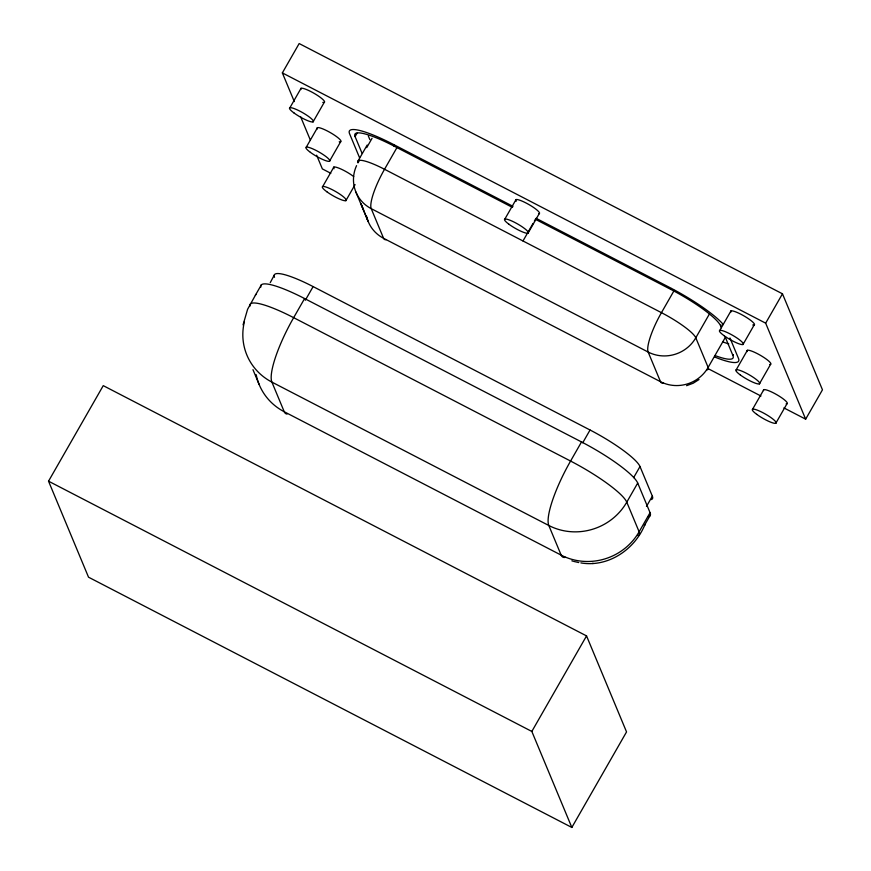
<?xml version="1.0" encoding="UTF-8"?>
<svg xmlns="http://www.w3.org/2000/svg" width="871" height="871" viewBox="0 0 871 871"><rect width="100%" height="100%" fill="white"/><g stroke="black" fill="none" stroke-linecap="round" stroke-linejoin="round"><path stroke-width="1.31" d="M243.063 324.883L247.593 309.292L255.878 294.398M270.25 282.64L274.223 275.192M48.536 481.184L103.246 385.646L586.542 635.906L626.543 731.912L571.833 827.45L88.526 577.19L48.536 481.184L531.833 731.444L571.833 827.45M294.311 101.58L282.356 72.903L299.167 43.55L782.474 293.81L822.464 389.816L805.653 419.169L783.9 407.911M289.88 107.786L301.05 88.287M313.059 121.886L324.219 102.397M306.287 147.177L317.458 127.678M329.467 161.277L340.626 141.777M255.366 295.269L261.344 284.85M322.706 186.557L333.865 167.058M362.042 153.263L355.096 136.595L357.045 133.187M357.785 161.429L367.17 145.054M357.992 162.866L359.331 160.525M366.702 147.656L372.059 138.304M345.874 200.668L355.074 184.608M648.405 516.666A57.562 10.387 29.8 0 0 650.06 512.681L637.714 483.057A57.562 10.387 29.8 0 0 581.523 441.945L304.6 298.557L293.658 317.665A57.562 12.934 -62.6 0 0 271.904 382.108L284.24 411.743A57.562 12.934 -62.6 0 0 287.082 414.052M305.307 300.255L313.125 286.603L590.048 430.002A51.171 9.233 29.8 0 1 640 466.54L652.346 496.165A51.171 9.233 29.8 0 1 651.323 499.573M355.096 136.595A51.171 9.233 29.8 0 1 393.703 145.914L394.193 145.065M397.263 147.047L384.536 169.279A35.178 7.904 -62.6 0 0 371.231 208.659L383.578 238.295L660.501 381.683A35.178 7.904 -62.6 0 0 663.147 383.022M504.842 219.1L516.013 199.601M522.992 240.973L533.041 223.422M534.38 221.082L535.719 218.741M528.022 233.199L539.182 213.7M581.523 441.945L570.581 461.053A57.562 12.934 -62.6 0 0 548.817 525.496L561.164 555.132A57.562 12.934 -62.6 0 0 565.486 557.32M582.721 442.795L590.048 430.002M721.34 327.692L720.578 325.841A51.171 9.233 29.8 0 0 670.626 289.303L671.116 288.453M674.187 290.435L661.448 312.667A35.178 7.904 -62.6 0 0 648.155 352.047L660.501 381.683A35.178 33.686 -22.6 0 0 708.134 367.42L725.554 337.001M709.19 314.387L695.798 337.785A35.178 33.686 -22.6 0 1 648.155 352.047L371.231 208.659A35.178 33.686 -22.6 0 1 356.566 165.632M633.642 477.624L640 466.54M720.578 325.841L721.057 324.992M719.805 330.403L730.976 310.903M637.714 483.057L626.772 502.164A57.562 55.123 -22.6 0 1 548.817 525.496L271.904 382.108A57.562 55.123 -22.6 0 1 244.403 321.693M646.478 506.41L652.346 496.165M715.243 355.64A51.171 9.233 29.8 0 0 732.914 355.477L733.404 354.628M742.985 344.513L754.144 325.014M650.06 512.681L639.118 531.789A57.562 10.387 29.8 0 1 637.964 535.621M649.886 515.915L644.409 525.463L644.921 524.592C634.785 549.547 608.143 567.587 580.881 562.906M736.213 369.794L747.383 350.294M531.833 731.444L586.542 635.906M805.653 419.169L765.663 323.163L782.474 293.81M759.392 383.893L770.552 364.394M752.62 409.174L763.791 389.685M775.8 423.284L786.959 403.785M699.021 379.538L693.174 383.24L686.566 385.69M592.226 563.428L593.358 563.417M573.902 561.447L578.769 562.557M571.833 560.826L572.922 561.185M282.356 72.903L765.663 323.163M512.997 206.351L392.995 144.216A57.562 10.387 29.8 0 0 349.565 133.731L359.592 157.803M536.068 218.294L669.919 287.604A57.562 10.387 29.8 0 1 723.311 324.513M393.703 145.914L512.551 207.45M535.621 219.405L670.626 289.303M330.817 173.296L322.357 168.909L316.641 155.201M707.785 368.487L760.949 396.022M355.891 192.012L368.237 221.637L360.921 203.531L363.555 209.955M729.963 337.97L738.456 358.34A57.562 10.387 29.8 0 1 714.558 356.958M725.205 336.957L732.914 355.477M368.313 135.909L369.859 139.621M300.539 116.54L310.414 140.231M252.971 369.674L259.144 384.492M274.517 277.294A51.171 9.233 29.8 0 1 313.125 286.603M256.183 374.672A57.562 55.123 -22.6 0 0 284.24 411.743L561.164 555.132A57.562 55.123 -22.6 0 0 639.118 531.789L626.772 502.164A57.562 10.387 29.8 0 0 570.581 461.053L293.658 317.665A57.562 10.387 29.8 0 0 249.912 306.189M260.854 287.082A57.562 10.387 29.8 0 1 304.6 298.557M516.209 201.277A13.707 2.471 29.8 0 1 527.837 203.945A13.707 2.471 29.8 0 1 538.833 213.776M747.296 351.557A13.707 2.471 29.8 0 1 760.361 355.292A13.707 2.471 29.8 0 1 769.724 364.481M730.889 312.166A13.707 2.471 29.8 0 1 744.563 316.26A13.707 2.471 29.8 0 1 752.729 325.025M763.519 390.589A13.707 2.471 29.8 0 1 777.302 394.988A13.707 2.471 29.8 0 1 786.132 403.872M334.072 168.734A13.707 2.471 29.8 0 1 339.102 168.234A13.707 2.471 29.8 0 1 353.702 176.584M300.963 89.55A13.707 2.471 29.8 0 1 314.638 93.643A13.707 2.471 29.8 0 1 322.803 102.408M317.371 128.941A13.707 2.471 29.8 0 1 331.056 133.034A13.707 2.471 29.8 0 1 339.211 141.799M366.528 216.095A35.178 33.686 -22.6 0 0 383.578 238.295A35.178 7.904 -62.6 0 0 386.223 239.623M357.839 162.463A35.178 6.347 29.8 0 1 384.536 169.279L661.448 312.667A35.178 6.347 29.8 0 1 695.787 337.785L708.134 367.42A35.178 6.347 29.8 0 1 706.773 369.925M728.766 343.914A51.171 9.233 29.8 0 1 723.061 341.987M508.958 224.261A13.707 2.471 29.8 0 0 528.251 233.058A13.707 2.471 29.8 0 0 512.083 221.125A13.707 2.471 29.8 0 0 508.958 224.261M740.328 374.966A13.707 2.471 29.8 0 0 759.621 383.752A13.707 2.471 29.8 0 0 743.453 371.819A13.707 2.471 29.8 0 0 740.328 374.966M723.921 335.575A13.707 2.471 29.8 0 0 743.213 344.361A13.707 2.471 29.8 0 0 727.045 332.428A13.707 2.471 29.8 0 0 723.921 335.575M756.736 414.346A13.707 2.471 29.8 0 0 776.028 423.143A13.707 2.471 29.8 0 0 759.86 411.21A13.707 2.471 29.8 0 0 756.736 414.346M326.81 191.729A13.707 2.471 29.8 0 0 346.103 200.515A13.707 2.471 29.8 0 0 329.935 188.582A13.707 2.471 29.8 0 0 326.81 191.729M293.995 112.958A13.707 2.471 29.8 0 0 313.288 121.744A13.707 2.471 29.8 0 0 297.12 109.811A13.707 2.471 29.8 0 0 293.995 112.958M310.403 152.349A13.707 2.471 29.8 0 0 329.695 161.135A13.707 2.471 29.8 0 0 313.527 149.202A13.707 2.471 29.8 0 0 310.403 152.349"/></g></svg>
